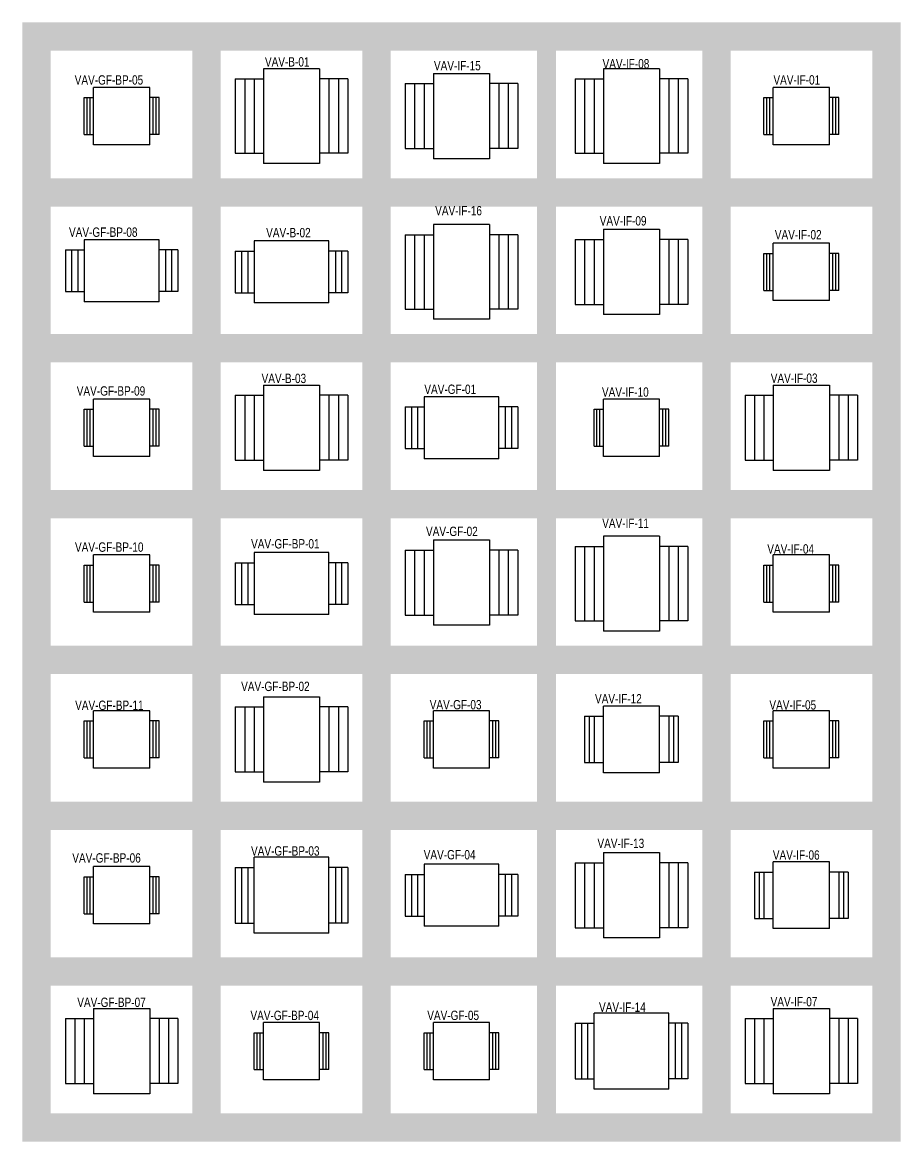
# Model space of a CAD drawing. Header units: millimetres. Extents: x -21221 to 1625077, y -149981 to 356550.
# Drawn here: x 266103 to 270790, y 158651 to 164627 of the extents above; entities that cross this region are included whole.
import ezdxf

# ---------------------------------------------------------------- set-up
doc = ezdxf.new("R2010")
doc.units = ezdxf.units.MM
doc.header["$LTSCALE"] = 1000
doc.header["$MEASUREMENT"] = 0
doc.layers.get('0').update_dxf_attribs({"linetype": 'CONTINUOUS'})
doc.layers.add('12- EQUIPMENT HVAC', color=12, linetype='CONTINUOUS')
doc.styles.add('TEXT-P', font='stencil.shx', dxfattribs={"height": 0.3})

# ---------------------------------------------------------------- blocks, each defined once
blk = doc.blocks.new('VAV-IF-01')
for p, q in [((150, 153.125), (-150, 153.125)), ((-150, -153.125), (-150, 153.125)), ((150, -153.125), (150, 153.125)), ((-200, -98.438), (-200, 98.438)), ((-200, 98.438), (-150, 98.438)), ((-184, -98.438), (-184, 98.438)), ((-168, -98.438), (-168, 98.438)), ((200, 98.438), (150, 98.438)), ((168, -98.438), (168, 98.438)), ((184, -98.438), (184, 98.438)), ((200, -98.438), (200, 98.438)), ((-200, -98.438), (-150, -98.438)), ((200, -98.438), (150, -98.438)), ((150, -153.125), (-150, -153.125))]:
    blk.add_line(p, q)
blk = doc.blocks.new('VAV-IF-02')
for p, q in [((150, 153.125), (-150, 153.125)), ((-150, -153.125), (-150, 153.125)), ((150, -153.125), (150, 153.125)), ((-200, -98.438), (-200, 98.438)), ((-200, 98.438), (-150, 98.438)), ((-184, -98.438), (-184, 98.438)), ((-168, -98.438), (-168, 98.438)), ((200, 98.438), (150, 98.438)), ((168, -98.438), (168, 98.438)), ((184, -98.438), (184, 98.438)), ((200, -98.438), (200, 98.438)), ((-200, -98.438), (-150, -98.438)), ((200, -98.438), (150, -98.438)), ((150, -153.125), (-150, -153.125))]:
    blk.add_line(p, q)
blk = doc.blocks.new('VAV-IF-03')
for p, q in [((-150, 228.1245), (-150, -228.1245)), ((-150, 228.1245), (150, 228.1245)), ((150, 228.1245), (150, -228.1245)), ((-300, 173.4375), (-300, -173.4375)), ((-300, 173.4375), (-150, 173.4375)), ((-250, 173.4375), (-250, -173.4375)), ((-200, 173.4375), (-200, -173.4375)), ((300, 173.4375), (150, 173.4375)), ((200, 173.4375), (200, -173.4375)), ((250, 173.4375), (250, -173.4375)), ((300, 173.4375), (300, -173.4375)), ((-300, -173.4375), (-150, -173.4375)), ((300, -173.4375), (150, -173.4375)), ((150, -228.1245), (-150, -228.1245))]:
    blk.add_line(p, q)
blk = doc.blocks.new('VAV-IF-04')
at = {"layer": '12- EQUIPMENT HVAC'}
for p, q in [((150, 153.125), (-150, 153.125)), ((-150, -153.125), (-150, 153.125)), ((150, -153.125), (150, 153.125)), ((-200, -98.438), (-200, 98.438)), ((-200, 98.438), (-150, 98.438)), ((-184, -98.438), (-184, 98.438)), ((-168, -98.438), (-168, 98.438)), ((200, 98.438), (150, 98.438)), ((168, -98.438), (168, 98.438)), ((184, -98.438), (184, 98.438)), ((200, -98.438), (200, 98.438)), ((-200, -98.438), (-150, -98.438)), ((200, -98.438), (150, -98.438)), ((150, -153.125), (-150, -153.125))]:
    blk.add_line(p, q, dxfattribs=at)
blk = doc.blocks.new('VAV-IF-06')
for p, q in [((-250, 123.4375), (-250, -123.4375)), ((-250, 123.4375), (-150, 123.4375)), ((-225, 123.4375), (-225, -123.4375)), ((-200, 123.4375), (-200, -123.4375)), ((-150, -178.1245), (-150, 178.1245)), ((150, 178.1245), (-150, 178.1245)), ((150, -178.1245), (150, 178.1245)), ((250, 123.4375), (150, 123.4375)), ((200, 123.4375), (200, -123.4375)), ((225, 123.4375), (225, -123.4375)), ((250, 123.4375), (250, -123.4375)), ((-250, -123.4375), (-150, -123.4375)), ((150, -178.1245), (-150, -178.1245)), ((250, -123.4375), (150, -123.4375))]:
    blk.add_line(p, q)
blk = doc.blocks.new('VAV-IF-07')
for p, q in [((-150, 228.1245), (-150, -228.1245)), ((-150, 228.1245), (150, 228.1245)), ((150, 228.1245), (150, -228.1245)), ((-300, 173.4375), (-300, -173.4375)), ((-300, 173.4375), (-150, 173.4375)), ((-250, 173.4375), (-250, -173.4375)), ((-200, 173.4375), (-200, -173.4375)), ((300, 173.4375), (150, 173.4375)), ((200, 173.4375), (200, -173.4375)), ((250, 173.4375), (250, -173.4375)), ((300, 173.4375), (300, -173.4375)), ((-300, -173.4375), (-150, -173.4375)), ((300, -173.4375), (150, -173.4375)), ((150, -228.1245), (-150, -228.1245))]:
    blk.add_line(p, q)
blk = doc.blocks.new('VAV-IF-08')
for p, q in [((-150, 253.1245), (-150, -253.1245)), ((150, 253.1245), (-150, 253.1245)), ((150, 253.1245), (150, -253.1245)), ((-300, 198.4375), (-300, -198.4375)), ((-300, 198.4375), (-150, 198.4375)), ((-250, 198.4375), (-250, -198.4375)), ((-200, 198.4375), (-200, -198.4375)), ((300, 198.4375), (150, 198.4375)), ((200, 198.4375), (200, -198.4375)), ((250, 198.4375), (250, -198.4375)), ((300, 198.4375), (300, -198.4375)), ((300, 198.4375), (300, -198.4375)), ((-300, -198.4375), (-150, -198.4375)), ((300, -198.4375), (150, -198.4375)), ((150, -253.1245), (-150, -253.1245))]:
    blk.add_line(p, q)
blk = doc.blocks.new('VAV-IF-09')
for p, q in [((-150, 228.1245), (-150, -228.1245)), ((-150, 228.1245), (150, 228.1245)), ((150, 228.1245), (150, -228.1245)), ((-300, 173.4375), (-300, -173.4375)), ((-300, 173.4375), (-150, 173.4375)), ((-250, 173.4375), (-250, -173.4375)), ((-200, 173.4375), (-200, -173.4375)), ((300, 173.4375), (150, 173.4375)), ((200, 173.4375), (200, -173.4375)), ((250, 173.4375), (250, -173.4375)), ((300, 173.4375), (300, -173.4375)), ((-300, -173.4375), (-150, -173.4375)), ((300, -173.4375), (150, -173.4375)), ((150, -228.1245), (-150, -228.1245))]:
    blk.add_line(p, q)
blk = doc.blocks.new('VAV-IF-10')
for p, q in [((150, 153.125), (-150, 153.125)), ((-150, -153.125), (-150, 153.125)), ((150, -153.125), (150, 153.125)), ((-200, -98.438), (-200, 98.438)), ((-200, 98.438), (-150, 98.438)), ((-184, -98.438), (-184, 98.438)), ((-168, -98.438), (-168, 98.438)), ((200, 98.438), (150, 98.438)), ((168, -98.438), (168, 98.438)), ((184, -98.438), (184, 98.438)), ((200, -98.438), (200, 98.438)), ((-200, -98.438), (-150, -98.438)), ((200, -98.438), (150, -98.438)), ((150, -153.125), (-150, -153.125))]:
    blk.add_line(p, q)
blk = doc.blocks.new('VAV-IF-11')
for p, q in [((-150, 253.1245), (-150, -253.1245)), ((150, 253.1245), (-150, 253.1245)), ((150, 253.1245), (150, -253.1245)), ((-300, 198.4375), (-300, -198.4375)), ((-300, 198.4375), (-150, 198.4375)), ((-250, 198.4375), (-250, -198.4375)), ((-200, 198.4375), (-200, -198.4375)), ((300, 198.4375), (150, 198.4375)), ((200, 198.4375), (200, -198.4375)), ((250, 198.4375), (250, -198.4375)), ((300, 198.4375), (300, -198.4375)), ((300, 198.4375), (300, -198.4375)), ((-300, -198.4375), (-150, -198.4375)), ((300, -198.4375), (150, -198.4375)), ((150, -253.1245), (-150, -253.1245))]:
    blk.add_line(p, q)
blk = doc.blocks.new('VAV-IF-12')
for p, q in [((-250, 123.4375), (-250, -123.4375)), ((-250, 123.4375), (-150, 123.4375)), ((-225, 123.4375), (-225, -123.4375)), ((-200, 123.4375), (-200, -123.4375)), ((-150, -178.1245), (-150, 178.1245)), ((150, 178.1245), (-150, 178.1245)), ((150, -178.1245), (150, 178.1245)), ((250, 123.4375), (150, 123.4375)), ((200, 123.4375), (200, -123.4375)), ((225, 123.4375), (225, -123.4375)), ((250, 123.4375), (250, -123.4375)), ((-250, -123.4375), (-150, -123.4375)), ((150, -178.1245), (-150, -178.1245)), ((250, -123.4375), (150, -123.4375))]:
    blk.add_line(p, q)
blk = doc.blocks.new('VAV-IF-13')
for p, q in [((-150, 228.1245), (-150, -228.1245)), ((-150, 228.1245), (150, 228.1245)), ((150, 228.1245), (150, -228.1245)), ((-300, 173.4375), (-300, -173.4375)), ((-300, 173.4375), (-150, 173.4375)), ((-250, 173.4375), (-250, -173.4375)), ((-200, 173.4375), (-200, -173.4375)), ((300, 173.4375), (150, 173.4375)), ((200, 173.4375), (200, -173.4375)), ((250, 173.4375), (250, -173.4375)), ((300, 173.4375), (300, -173.4375)), ((-300, -173.4375), (-150, -173.4375)), ((300, -173.4375), (150, -173.4375)), ((150, -228.1245), (-150, -228.1245))]:
    blk.add_line(p, q)
blk = doc.blocks.new('VAV-IF-14')
for p, q in [((200, 203.1245), (-200, 203.1245)), ((-200, -203.1245), (-200, 203.1245)), ((200, -203.1245), (200, 203.1245)), ((-300, 148.4375), (-300, -148.4375)), ((-300, 148.4375), (-200, 148.4375)), ((-267, 148.4375), (-267, -148.4375)), ((-234, 148.4375), (-234, -148.4375)), ((300, 148.4375), (200, 148.4375)), ((234, 148.4375), (234, -148.4375)), ((267, 148.4375), (267, -148.4375)), ((300, 148.4375), (300, -148.4375)), ((-300, -148.4375), (-200, -148.4375)), ((300, -148.4375), (200, -148.4375)), ((200, -203.1245), (-200, -203.1245))]:
    blk.add_line(p, q)
blk = doc.blocks.new('VAV-IF-15')
for p, q in [((-150, 228.1245), (-150, -228.1245)), ((-150, 228.1245), (150, 228.1245)), ((150, 228.1245), (150, -228.1245)), ((-300, 173.4375), (-300, -173.4375)), ((-300, 173.4375), (-150, 173.4375)), ((-250, 173.4375), (-250, -173.4375)), ((-200, 173.4375), (-200, -173.4375)), ((300, 173.4375), (150, 173.4375)), ((200, 173.4375), (200, -173.4375)), ((250, 173.4375), (250, -173.4375)), ((300, 173.4375), (300, -173.4375)), ((-300, -173.4375), (-150, -173.4375)), ((300, -173.4375), (150, -173.4375)), ((150, -228.1245), (-150, -228.1245))]:
    blk.add_line(p, q)
blk = doc.blocks.new('VAV-IF-16')
for p, q in [((-150, 253.1245), (-150, -253.1245)), ((150, 253.1245), (-150, 253.1245)), ((150, 253.1245), (150, -253.1245)), ((-300, 198.4375), (-300, -198.4375)), ((-300, 198.4375), (-150, 198.4375)), ((-250, 198.4375), (-250, -198.4375)), ((-200, 198.4375), (-200, -198.4375)), ((300, 198.4375), (150, 198.4375)), ((200, 198.4375), (200, -198.4375)), ((250, 198.4375), (250, -198.4375)), ((300, 198.4375), (300, -198.4375)), ((300, 198.4375), (300, -198.4375)), ((-300, -198.4375), (-150, -198.4375)), ((300, -198.4375), (150, -198.4375)), ((150, -253.1245), (-150, -253.1245))]:
    blk.add_line(p, q)
blk = doc.blocks.new('VAV-GF-01')
for p, q in [((200, 165.6245), (-200, 165.6245)), ((-200, 165.6245), (-200, -165.6245)), ((200, -165.6245), (200, 165.6245)), ((-300, 110.9375), (-300, -110.9375)), ((-300, 110.9375), (-200, 110.9375)), ((-267, 110.9375), (-267, -110.9375)), ((-234, 110.9375), (-234, -110.9375)), ((300, 110.9375), (200, 110.9375)), ((234, 110.9375), (234, -110.9375)), ((267, 110.9375), (267, -110.9375)), ((300, 110.9375), (300, -110.9375)), ((-300, -110.9375), (-200, -110.9375)), ((300, -110.9375), (200, -110.9375)), ((200, -165.6245), (-200, -165.6245))]:
    blk.add_line(p, q)
blk = doc.blocks.new('VAV-GF-02')
for p, q in [((-150, 228.1245), (-150, -228.1245)), ((-150, 228.1245), (150, 228.1245)), ((150, 228.1245), (150, -228.1245)), ((-300, 173.4375), (-300, -173.4375)), ((-300, 173.4375), (-150, 173.4375)), ((-250, 173.4375), (-250, -173.4375)), ((-200, 173.4375), (-200, -173.4375)), ((300, 173.4375), (150, 173.4375)), ((200, 173.4375), (200, -173.4375)), ((250, 173.4375), (250, -173.4375)), ((300, 173.4375), (300, -173.4375)), ((-300, -173.4375), (-150, -173.4375)), ((300, -173.4375), (150, -173.4375)), ((150, -228.1245), (-150, -228.1245))]:
    blk.add_line(p, q)
blk = doc.blocks.new('VAV-GF-03')
for p, q in [((150, 153.125), (-150, 153.125)), ((-150, -153.125), (-150, 153.125)), ((150, -153.125), (150, 153.125)), ((-200, -98.438), (-200, 98.438)), ((-200, 98.438), (-150, 98.438)), ((-184, -98.438), (-184, 98.438)), ((-168, -98.438), (-168, 98.438)), ((200, 98.438), (150, 98.438)), ((168, -98.438), (168, 98.438)), ((184, -98.438), (184, 98.438)), ((200, -98.438), (200, 98.438)), ((-200, -98.438), (-150, -98.438)), ((200, -98.438), (150, -98.438)), ((150, -153.125), (-150, -153.125))]:
    blk.add_line(p, q)
blk = doc.blocks.new('VAV-GF-04')
for p, q in [((200, 165.6245), (-200, 165.6245)), ((-200, 165.6245), (-200, -165.6245)), ((200, -165.6245), (200, 165.6245)), ((-300, 110.9375), (-300, -110.9375)), ((-300, 110.9375), (-200, 110.9375)), ((-267, 110.9375), (-267, -110.9375)), ((-234, 110.9375), (-234, -110.9375)), ((300, 110.9375), (200, 110.9375)), ((234, 110.9375), (234, -110.9375)), ((267, 110.9375), (267, -110.9375)), ((300, 110.9375), (300, -110.9375)), ((-300, -110.9375), (-200, -110.9375)), ((300, -110.9375), (200, -110.9375)), ((200, -165.6245), (-200, -165.6245))]:
    blk.add_line(p, q)
blk = doc.blocks.new('VAV-B-01')
for p, q in [((-150, 253.1245), (-150, -253.1245)), ((150, 253.1245), (-150, 253.1245)), ((150, 253.1245), (150, -253.1245)), ((-300, 198.4375), (-300, -198.4375)), ((-300, 198.4375), (-150, 198.4375)), ((-250, 198.4375), (-250, -198.4375)), ((-200, 198.4375), (-200, -198.4375)), ((300, 198.4375), (150, 198.4375)), ((200, 198.4375), (200, -198.4375)), ((250, 198.4375), (250, -198.4375)), ((300, 198.4375), (300, -198.4375)), ((300, 198.4375), (300, -198.4375)), ((-300, -198.4375), (-150, -198.4375)), ((300, -198.4375), (150, -198.4375)), ((150, -253.1245), (-150, -253.1245))]:
    blk.add_line(p, q)
blk = doc.blocks.new('VAV-B-02')
for p, q in [((200, 165.6245), (-200, 165.6245)), ((-200, 165.6245), (-200, -165.6245)), ((200, -165.6245), (200, 165.6245)), ((-300, 110.9375), (-300, -110.9375)), ((-300, 110.9375), (-200, 110.9375)), ((-267, 110.9375), (-267, -110.9375)), ((-234, 110.9375), (-234, -110.9375)), ((300, 110.9375), (200, 110.9375)), ((234, 110.9375), (234, -110.9375)), ((267, 110.9375), (267, -110.9375)), ((300, 110.9375), (300, -110.9375)), ((-300, -110.9375), (-200, -110.9375)), ((300, -110.9375), (200, -110.9375)), ((200, -165.6245), (-200, -165.6245))]:
    blk.add_line(p, q)
blk = doc.blocks.new('VAV-B-03')
for p, q in [((-150, 228.1245), (-150, -228.1245)), ((-150, 228.1245), (150, 228.1245)), ((150, 228.1245), (150, -228.1245)), ((-300, 173.4375), (-300, -173.4375)), ((-300, 173.4375), (-150, 173.4375)), ((-250, 173.4375), (-250, -173.4375)), ((-200, 173.4375), (-200, -173.4375)), ((300, 173.4375), (150, 173.4375)), ((200, 173.4375), (200, -173.4375)), ((250, 173.4375), (250, -173.4375)), ((300, 173.4375), (300, -173.4375)), ((-300, -173.4375), (-150, -173.4375)), ((300, -173.4375), (150, -173.4375)), ((150, -228.1245), (-150, -228.1245))]:
    blk.add_line(p, q)
blk = doc.blocks.new('VAV-GF-BP-01')
for p, q in [((200, 165.6245), (-200, 165.6245)), ((-200, 165.6245), (-200, -165.6245)), ((200, -165.6245), (200, 165.6245)), ((-300, 110.9375), (-300, -110.9375)), ((-300, 110.9375), (-200, 110.9375)), ((-267, 110.9375), (-267, -110.9375)), ((-234, 110.9375), (-234, -110.9375)), ((300, 110.9375), (200, 110.9375)), ((234, 110.9375), (234, -110.9375)), ((267, 110.9375), (267, -110.9375)), ((300, 110.9375), (300, -110.9375)), ((-300, -110.9375), (-200, -110.9375)), ((300, -110.9375), (200, -110.9375)), ((200, -165.6245), (-200, -165.6245))]:
    blk.add_line(p, q)
blk = doc.blocks.new('VAV-GF-BP-02')
for p, q in [((-150, 228.1245), (-150, -228.1245)), ((-150, 228.1245), (150, 228.1245)), ((150, 228.1245), (150, -228.1245)), ((-300, 173.4375), (-300, -173.4375)), ((-300, 173.4375), (-150, 173.4375)), ((-250, 173.4375), (-250, -173.4375)), ((-200, 173.4375), (-200, -173.4375)), ((300, 173.4375), (150, 173.4375)), ((200, 173.4375), (200, -173.4375)), ((250, 173.4375), (250, -173.4375)), ((300, 173.4375), (300, -173.4375)), ((-300, -173.4375), (-150, -173.4375)), ((300, -173.4375), (150, -173.4375)), ((150, -228.1245), (-150, -228.1245))]:
    blk.add_line(p, q)
blk = doc.blocks.new('VAV-GF-BP-03')
for p, q in [((200, 203.1245), (-200, 203.1245)), ((-200, -203.1245), (-200, 203.1245)), ((200, -203.1245), (200, 203.1245)), ((-300, 148.4375), (-300, -148.4375)), ((-300, 148.4375), (-200, 148.4375)), ((-267, 148.4375), (-267, -148.4375)), ((-234, 148.4375), (-234, -148.4375)), ((300, 148.4375), (200, 148.4375)), ((234, 148.4375), (234, -148.4375)), ((267, 148.4375), (267, -148.4375)), ((300, 148.4375), (300, -148.4375)), ((-300, -148.4375), (-200, -148.4375)), ((300, -148.4375), (200, -148.4375)), ((200, -203.1245), (-200, -203.1245))]:
    blk.add_line(p, q)
blk = doc.blocks.new('VAV-GF-BP-04')
for p, q in [((150, 153.125), (-150, 153.125)), ((-150, -153.125), (-150, 153.125)), ((150, -153.125), (150, 153.125)), ((-200, -98.438), (-200, 98.438)), ((-200, 98.438), (-150, 98.438)), ((-184, -98.438), (-184, 98.438)), ((-168, -98.438), (-168, 98.438)), ((200, 98.438), (150, 98.438)), ((168, -98.438), (168, 98.438)), ((184, -98.438), (184, 98.438)), ((200, -98.438), (200, 98.438)), ((-200, -98.438), (-150, -98.438)), ((200, -98.438), (150, -98.438)), ((150, -153.125), (-150, -153.125))]:
    blk.add_line(p, q)
blk = doc.blocks.new('VAV-GF-BP-05')
for p, q in [((150, 153.125), (-150, 153.125)), ((-150, -153.125), (-150, 153.125)), ((150, -153.125), (150, 153.125)), ((-200, -98.438), (-200, 98.438)), ((-200, 98.438), (-150, 98.438)), ((-184, -98.438), (-184, 98.438)), ((-168, -98.438), (-168, 98.438)), ((200, 98.438), (150, 98.438)), ((168, -98.438), (168, 98.438)), ((184, -98.438), (184, 98.438)), ((200, -98.438), (200, 98.438)), ((-200, -98.438), (-150, -98.438)), ((200, -98.438), (150, -98.438)), ((150, -153.125), (-150, -153.125))]:
    blk.add_line(p, q)
blk = doc.blocks.new('VAV-GF-BP-06')
for p, q in [((150, 153.125), (-150, 153.125)), ((-150, -153.125), (-150, 153.125)), ((150, -153.125), (150, 153.125)), ((-200, -98.438), (-200, 98.438)), ((-200, 98.438), (-150, 98.438)), ((-184, -98.438), (-184, 98.438)), ((-168, -98.438), (-168, 98.438)), ((200, 98.438), (150, 98.438)), ((168, -98.438), (168, 98.438)), ((184, -98.438), (184, 98.438)), ((200, -98.438), (200, 98.438)), ((-200, -98.438), (-150, -98.438)), ((200, -98.438), (150, -98.438)), ((150, -153.125), (-150, -153.125))]:
    blk.add_line(p, q)
blk = doc.blocks.new('VAV-GF-BP-07')
for p, q in [((-150, 228.1245), (-150, -228.1245)), ((-150, 228.1245), (150, 228.1245)), ((150, 228.1245), (150, -228.1245)), ((-300, 173.4375), (-300, -173.4375)), ((-300, 173.4375), (-150, 173.4375)), ((-250, 173.4375), (-250, -173.4375)), ((-200, 173.4375), (-200, -173.4375)), ((300, 173.4375), (150, 173.4375)), ((200, 173.4375), (200, -173.4375)), ((250, 173.4375), (250, -173.4375)), ((300, 173.4375), (300, -173.4375)), ((-300, -173.4375), (-150, -173.4375)), ((300, -173.4375), (150, -173.4375)), ((150, -228.1245), (-150, -228.1245))]:
    blk.add_line(p, q)
blk = doc.blocks.new('VAV-GF-BP-08')
for p, q in [((200, 165.6245), (-200, 165.6245)), ((-200, 165.6245), (-200, -165.6245)), ((200, -165.6245), (200, 165.6245)), ((-300, 110.9375), (-300, -110.9375)), ((-300, 110.9375), (-200, 110.9375)), ((-267, 110.9375), (-267, -110.9375)), ((-234, 110.9375), (-234, -110.9375)), ((300, 110.9375), (200, 110.9375)), ((234, 110.9375), (234, -110.9375)), ((267, 110.9375), (267, -110.9375)), ((300, 110.9375), (300, -110.9375)), ((-300, -110.9375), (-200, -110.9375)), ((300, -110.9375), (200, -110.9375)), ((200, -165.6245), (-200, -165.6245))]:
    blk.add_line(p, q)
blk = doc.blocks.new('VAV-GF-BP-09')
for p, q in [((150, 153.125), (-150, 153.125)), ((-150, -153.125), (-150, 153.125)), ((150, -153.125), (150, 153.125)), ((-200, -98.438), (-200, 98.438)), ((-200, 98.438), (-150, 98.438)), ((-184, -98.438), (-184, 98.438)), ((-168, -98.438), (-168, 98.438)), ((200, 98.438), (150, 98.438)), ((168, -98.438), (168, 98.438)), ((184, -98.438), (184, 98.438)), ((200, -98.438), (200, 98.438)), ((-200, -98.438), (-150, -98.438)), ((200, -98.438), (150, -98.438)), ((150, -153.125), (-150, -153.125))]:
    blk.add_line(p, q)
blk = doc.blocks.new('VAV-GF-BP-10')
for p, q in [((150, 153.125), (-150, 153.125)), ((-150, -153.125), (-150, 153.125)), ((150, -153.125), (150, 153.125)), ((-200, -98.438), (-200, 98.438)), ((-200, 98.438), (-150, 98.438)), ((-184, -98.438), (-184, 98.438)), ((-168, -98.438), (-168, 98.438)), ((200, 98.438), (150, 98.438)), ((168, -98.438), (168, 98.438)), ((184, -98.438), (184, 98.438)), ((200, -98.438), (200, 98.438)), ((-200, -98.438), (-150, -98.438)), ((200, -98.438), (150, -98.438)), ((150, -153.125), (-150, -153.125))]:
    blk.add_line(p, q)
blk = doc.blocks.new('VAV-GF-BP-11')
for p, q in [((150, 153.125), (-150, 153.125)), ((-150, -153.125), (-150, 153.125)), ((150, -153.125), (150, 153.125)), ((-200, -98.438), (-200, 98.438)), ((-200, 98.438), (-150, 98.438)), ((-184, -98.438), (-184, 98.438)), ((-168, -98.438), (-168, 98.438)), ((200, 98.438), (150, 98.438)), ((168, -98.438), (168, 98.438)), ((184, -98.438), (184, 98.438)), ((200, -98.438), (200, 98.438)), ((-200, -98.438), (-150, -98.438)), ((200, -98.438), (150, -98.438)), ((150, -153.125), (-150, -153.125))]:
    blk.add_line(p, q)
blk = doc.blocks.new('VAV-IF-05')
for p, q in [((150, 153.125), (-150, 153.125)), ((-150, -153.125), (-150, 153.125)), ((150, -153.125), (150, 153.125)), ((-200, -98.438), (-200, 98.438)), ((-200, 98.438), (-150, 98.438)), ((-184, -98.438), (-184, 98.438)), ((-168, -98.438), (-168, 98.438)), ((200, 98.438), (150, 98.438)), ((168, -98.438), (168, 98.438)), ((184, -98.438), (184, 98.438)), ((200, -98.438), (200, 98.438)), ((-200, -98.438), (-150, -98.438)), ((200, -98.438), (150, -98.438)), ((150, -153.125), (-150, -153.125))]:
    blk.add_line(p, q)
blk = doc.blocks.new('VAV-GF-05')
for p, q in [((150, 153.125), (-150, 153.125)), ((-150, -153.125), (-150, 153.125)), ((150, -153.125), (150, 153.125)), ((-200, -98.438), (-200, 98.438)), ((-200, 98.438), (-150, 98.438)), ((-184, -98.438), (-184, 98.438)), ((-168, -98.438), (-168, 98.438)), ((200, 98.438), (150, 98.438)), ((168, -98.438), (168, 98.438)), ((184, -98.438), (184, 98.438)), ((200, -98.438), (200, 98.438)), ((-200, -98.438), (-150, -98.438)), ((200, -98.438), (150, -98.438)), ((150, -153.125), (-150, -153.125))]:
    blk.add_line(p, q)

msp = doc.modelspace()

# ---------------------------------------------------------------- linework, layer by layer
at = {"layer": '12- EQUIPMENT HVAC', "color": 13, "const_width": 151.5}
msp.add_lwpolyline([(270714.5, 164551.5), (266178.4, 164551.5), (266178.4, 158726.6), (270714.5, 158726.6)], close=True, dxfattribs=at)
at = {"layer": '12- EQUIPMENT HVAC', "color": 13}
for points, const_width in [([(267085.6, 164551.5), (267085.6, 158726.6)], 151.5), ([(267992.8, 164551.5), (267992.8, 158726.6)], 151.5), ([(268900.1, 164551.5), (268900.1, 158726.6)], 100), ([(269807.3, 164551.5), (269807.3, 158726.6)], 151.5), ([(270714.5, 163719.4), (266178.4, 163719.4)], 151.5), ([(270714.5, 162887.2), (266178.4, 162887.2)], 151.5), ([(270714.5, 162055.1), (266178.4, 162055.1)], 151.5), ([(270714.5, 161223), (266178.4, 161223)], 151.5), ([(270714.5, 160390.8), (266178.4, 160390.8)], 151.5), ([(270714.5, 159558.7), (266178.4, 159558.7)], 151.5)]:
    msp.add_lwpolyline(points, dxfattribs=dict(at, const_width=const_width))

# ---------------------------------------------------------------- block references
at = {"layer": '12- EQUIPMENT HVAC'}
for name, p in [('VAV-B-01', (267539.2, 164126.9)), ('VAV-IF-15', (268446.4, 164126.9)), ('VAV-IF-08', (269353.7, 164126.9)), ('VAV-GF-BP-05', (266632, 164126.9)), ('VAV-IF-16', (268446.4, 163294.8)), ('VAV-IF-09', (269353.7, 163294.8)), ('VAV-GF-BP-08', (266632, 163301)), ('VAV-B-02', (267539.2, 163294.8)), ('VAV-B-03', (267539.2, 162462.7)), ('VAV-GF-01', (268446.4, 162462.7)), ('VAV-GF-BP-09', (266632, 162462.7)), ('VAV-IF-10', (269353.7, 162462.7)), ('VAV-GF-02', (268446.4, 161635.8)), ('VAV-IF-11', (269353.7, 161630.5)), ('VAV-GF-BP-10', (266632, 161630.5)), ('VAV-GF-BP-01', (267539.2, 161630.5)), ('VAV-GF-BP-02', (267539.2, 160798.4)), ('VAV-GF-BP-11', (266632, 160798.4)), ('VAV-GF-03', (268446.4, 160798.4)), ('VAV-IF-12', (269353.7, 160798.4)), ('VAV-IF-05', (270260.9, 160798.4)), ('VAV-GF-BP-03', (267539.2, 159966.3)), ('VAV-IF-13', (269353.7, 159966.3)), ('VAV-GF-BP-06', (266632, 159966.3)), ('VAV-GF-04', (268446.4, 159966.3)), ('VAV-IF-06', (270260.9, 159966.3)), ('VAV-GF-BP-07', (266632, 159134.1)), ('VAV-IF-14', (269353.7, 159134.1)), ('VAV-IF-07', (270260.9, 159134.1)), ('VAV-GF-BP-04', (267539.2, 159134.1)), ('VAV-GF-05', (268446.4, 159134.1))]:
    msp.add_blockref(name, p, dxfattribs=at)
at = {"layer": '12- EQUIPMENT HVAC', "color": 4, "ltscale": 100}
for name, p in [('VAV-IF-01', (270260.9, 164126.9)), ('VAV-IF-02', (270260.9, 163294.8)), ('VAV-IF-03', (270260.9, 162462.7)), ('VAV-IF-04', (270260.9, 161630.5))]:
    msp.add_blockref(name, p, dxfattribs=at)

# ---------------------------------------------------------------- texts
at = {"layer": '12- EQUIPMENT HVAC', "color": 4, "ltscale": 100, "style": 'TEXT-P', "width": 0.8}
for s, p in [('VAV-B-01', (267397.3, 164391.4)), ('VAV-IF-15', (268299.4, 164371.2)), ('VAV-IF-08', (269199.4, 164381.2)), ('VAV-GF-BP-05', (266381.8, 164294.8)), ('VAV-IF-01', (270111.4, 164295.2)), ('VAV-IF-16', (268305.9, 163596.9)), ('VAV-IF-09', (269184.3, 163542.6)), ('VAV-GF-BP-08', (266351.4, 163482.1)), ('VAV-B-02', (267403.6, 163479.7)), ('VAV-IF-02', (270118.9, 163468.5)), ('VAV-B-03', (267379.4, 162701.3)), ('VAV-IF-03', (270097.1, 162702.3)), ('VAV-GF-BP-09', (266392.7, 162634.2)), ('VAV-GF-01', (268248.1, 162643.2)), ('VAV-IF-10', (269196.1, 162628.4)), ('VAV-IF-11', (269197.4, 161928.1)), ('VAV-GF-02', (268256.9, 161884.5)), ('VAV-GF-BP-10', (266383.3, 161800.4)), ('VAV-GF-BP-01', (267323.2, 161818.1)), ('VAV-IF-04', (270078.7, 161790.8)), ('VAV-GF-BP-02', (267270.2, 161056.8)), ('VAV-GF-BP-11', (266384.1, 160955.7)), ('VAV-GF-03', (268276.9, 160959)), ('VAV-IF-12', (269159, 160990.8)), ('VAV-IF-05', (270089.8, 160957.7)), ('VAV-GF-BP-03', (267323, 160178)), ('VAV-IF-13', (269172.1, 160218.5)), ('VAV-GF-BP-06', (266369, 160140.6)), ('VAV-GF-04', (268244.8, 160157.9)), ('VAV-IF-06', (270108.3, 160156.4)), ('VAV-GF-BP-07', (266395.5, 159369.7)), ('VAV-IF-14', (269180.4, 159343.8)), ('VAV-IF-07', (270096.4, 159373.1)), ('VAV-GF-BP-04', (267319.9, 159299.8)), ('VAV-GF-05', (268263.6, 159300))]:
    msp.add_text(s, height=50, dxfattribs=at).set_placement(p)

doc.saveas('drawing.dxf')
